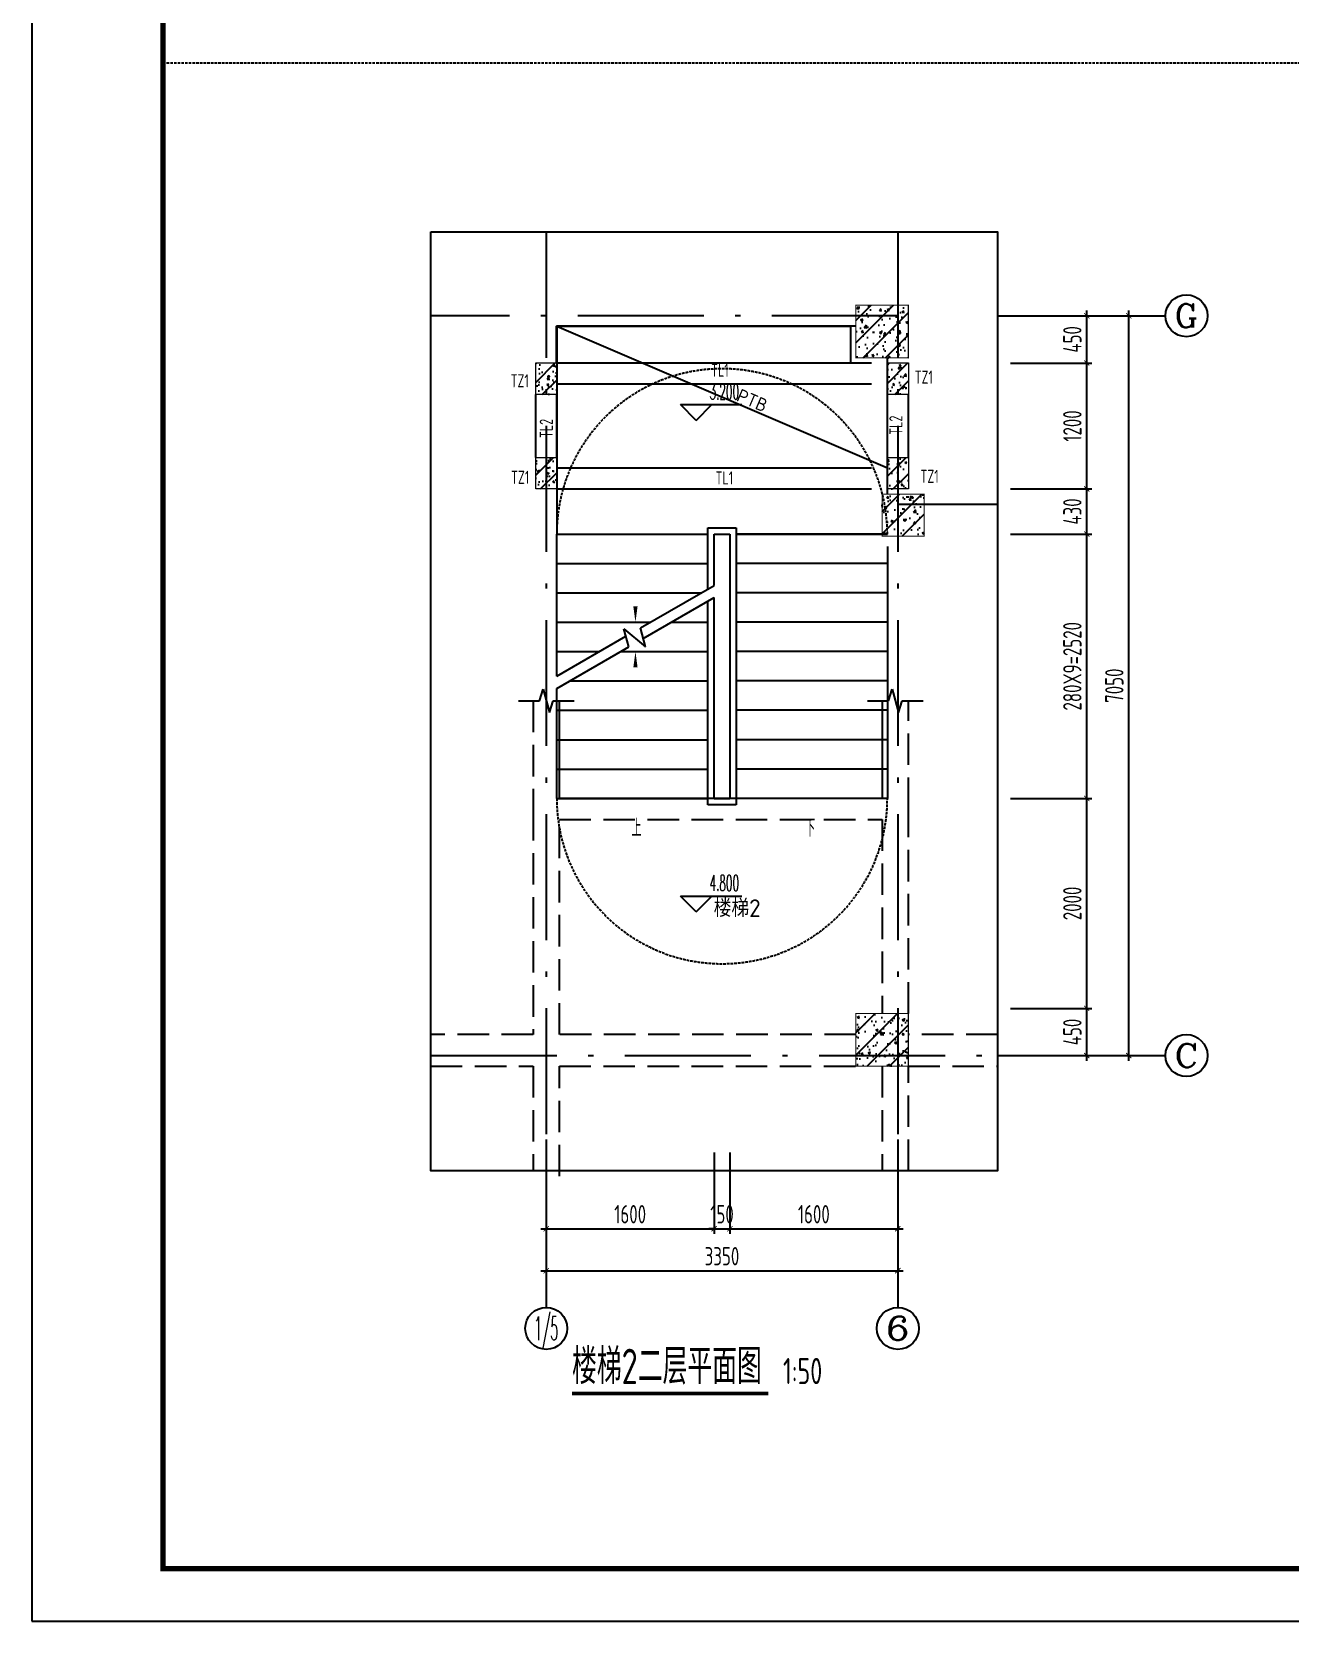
# Model space of a CAD drawing. Extents: x 169490 to 7584583, y -2399407 to 1374371.
# Drawn here: x 593778 to 605768, y 467283 to 482430 of the extents above; entities that cross this region are included whole.
import ezdxf
from ezdxf.enums import TextEntityAlignment as Align

# ---------------------------------------------------------------- set-up
doc = ezdxf.new("R2010")
doc.units = 0
doc.header["$LTSCALE"] = 100
for name, pattern in [('__DASH', [0.35, 0.25, -0.1]), ('D3轴线点划线', [18.5, 12, -3, 0.5, -3]), ('H3普通虚线', [4.2, 3, -1.2]), ('HIDDEN', [0.375, 0.25, -0.125])]:
    doc.linetypes.add(name, pattern=pattern)
doc.layers.get('0').update_dxf_attribs({"linetype": 'CONTINUOUS'})
doc.layers.get('DEFPOINTS').update_dxf_attribs({"linetype": 'CONTINUOUS'})
for name, color, linetype in [('A-LM-FX(分割线)', 251, 'CONTINUOUS'), ('AXIS_TEXT', 4, 'CONTINUOUS'), ('C-AXIS(轴号)', 3, 'CONTINUOUS'), ('C-AXIS-T(字)', 7, 'CONTINUOUS'), ('C-DOTE', 8, 'D3轴线点划线'), ('DIM_ELEV', 3, 'CONTINUOUS'), ('DIM_SYMB', 3, 'CONTINUOUS'), ('DIM标注', 7, 'CONTINUOUS'), ('HATCH填充', 251, 'CONTINUOUS'), ('HID虚线', 9, 'HIDDEN'), ('PUB_TEXT', 4, 'CONTINUOUS'), ('S-BEAM-LINE1', 4, 'CONTINUOUS'), ('S-BEAM-LINE2', 4, 'H3普通虚线'), ('S-COLU-HATCH', 251, 'CONTINUOUS'), ('STAIR', 2, 'CONTINUOUS'), ('TXT', 3, 'CONTINUOUS'), ('图框', 140, 'CONTINUOUS')]:
    doc.layers.add(name, color=color, linetype=linetype)
doc.layers.add('S-COLU-LINE1', color=6, linetype='CONTINUOUS', lineweight=18)
doc.styles.add('_TCH_AXIS', font='COMPLEX', dxfattribs={"bigfont": 'GBCBIG'})
doc.styles.add('_TCH_DIM', font='SIMPLEX', dxfattribs={"bigfont": 'GBCBIG'})
doc.styles.add('COMPLEX', font='COMPLEX')
doc.styles.get("Standard").update_dxf_attribs({"font": 'tssdeng.shx', "width": 0.7, "bigfont": 'hztxt.shx'})
doc.styles.add('TSSD_Dimension', font='Tssdeng.shx', dxfattribs={"width": 0.7, "bigfont": 'tssdchn.shx'})
doc.styles.add('TSSD_Norm', font='tssdeng.shx', dxfattribs={"bigfont": 'hztxt.shx'})
doc.styles.add('TSSD_REIN', font='tssdeng.shx', dxfattribs={"width": 0.7, "bigfont": 'hztxt.shx'})
doc.dimstyles.new('TSSD_50_50', dxfattribs={"dimtxt": 175, "dimasz": 50, "dimexe": 50, "dimexo": 125, "dimgap": 50, "dimtad": 1, "dimdec": 0, "dimzin": 0, "dimdsep": 46, "dimtxsty": 'TSSD_Dimension', "dimblk": 'ARCHTICK', "dimblk1": 'ARCHTICK', "dimblk2": 'ARCHTICK', "dimcen": 0, "dimdle": 50, "dimclrt": 7, "dimadec": 0, "dimazin": 0, "dimtfac": 1, "dimtdec": 0, "dimtix": 1, "dimtmove": 2, "dimatfit": 3, "dimfxl": 1, "dimtolj": 1, "dimtzin": 0, "dimarcsym": 0})
pattern_1 = [(50, (-5219830.6, 2513467.33), (215.178055, -18.8256405), [22.5, -247.5]), (355, (-5219830.6, 2513467.33), (-41.6254, 225.65764), [18, -198]), (100.4514, (-5219812.67, 2513465.76), (173.5528145, 206.8318626), [19.122057, -210.3426336]), (46.1842, (-5219830.6, 2513527.33), (320.172315, -49.655704), [33.75, -371.25]), (96.6356, (-5219803.92, 2513523.2), (280.398812, 292.235361), [28.683086, -315.5139]), (351.1842, (-5219830.6, 2513527.33), (280.398584, 292.23558), [27, -297]), (21, (-5219800.6, 2513512.33), (179.0721156, -120.785667), [22.5, -247.5]), (326, (-5219800.6, 2513512.33), (72.9945996, 217.5450135), [18, -198]), (71.4514, (-5219785.68, 2513502.27), (252.0667886, 96.759149), [19.122057, -210.3426336]), (37.5, (-5219830.6, 2513467.33), (3.6479566, 99.86815615), [0, -195.6, 0, -201, 0, -198.75]), (7.5, (-5219830.6, 2513467.33), (78.9208612, 118.3235136), [0, -114.6, 0, -191.1, 0, -75.75]), (327.5, (-5219897.5, 2513467.33), (160.1467309, -6.7664615), [0, -75, 0, -234, 0, -310.5]), (317.5, (-5219927.5, 2513467.33), (174.9558508, 30.0314947), [0, -97.5, 0, -155.4, 0, -220.5]), (45, (-5219830.6, 2513467.33), (-106.066017, 106.066017), [])]
pattern_2 = [(50, (-5052293.19, 2703970.43), (179.3150457, -15.6880337), [18.75, -206.25]), (355, (-5052293.19, 2703970.43), (-34.6878334, 188.0480334), [15, -165]), (100.4514, (-5052278.24, 2703969.12), (144.6273454, 172.3598855), [15.9350475, -175.285528]), (46.1842, (-5052293.19, 2704020.43), (266.810262, -41.3797536), [28.125, -309.375]), (96.6356, (-5052270.95, 2704016.98), (233.665676, 243.529468), [23.902572, -262.92825]), (351.1842, (-5052293.2, 2704020.43), (233.665486, 243.52965), [22.5, -247.5]), (21, (-5052268.19, 2704007.93), (149.226763, -100.6547227), [18.75, -206.25]), (326, (-5052268.19, 2704007.93), (60.828833, 181.287511), [15, -165]), (71.4514, (-5052255.75, 2703999.54), (210.055657, 80.632624), [15.9350475, -175.285528]), (37.5, (-5052293.19, 2703970.43), (3.0399638, 83.22346346), [0, -163, 0, -167.5, 0, -165.625]), (7.5, (-5052293.19, 2703970.43), (65.7673844, 98.602928), [0, -95.5, 0, -159.25, 0, -63.125]), (327.5, (-5052348.94, 2703970.43), (133.45560904, -5.6387179), [0, -62.5, 0, -195, 0, -258.75]), (317.5, (-5052373.94, 2703970.43), (145.7965423, 25.0262456), [0, -81.25, 0, -129.5, 0, -183.75]), (45, (-5052293.19, 2703970.43), (-88.3883476, 88.3883476), [])]

# ---------------------------------------------------------------- blocks, each defined once
blk = doc.blocks.new('_ARCHTICK')
at = {"const_width": 0.15}
blk.add_lwpolyline([(-0.5, -0.5), (0.5, 0.5)], dxfattribs=at)
blk = doc.blocks.new('*D822')
at = {"layer": 'DEFPOINTS', "color": 0, "ltscale": 10, "transparency": 16777216}
for p in [(602979, 477643), (603829, 477643), (602979, 475123)]:
    blk.add_point(p, dxfattribs=at)
at = {"layer": 'DIM标注', "color": 0, "lineweight": -2, "ltscale": 10, "transparency": 16777216}
for p, q in [((603104, 477643), (603879, 477643)), ((603829, 475073), (603829, 477693)), ((603104, 475123), (603879, 475123))]:
    blk.add_line(p, q, dxfattribs=at)
at = {"layer": 'DIM标注', "color": 0, "lineweight": -2, "ltscale": 10, "transparency": 16777216, "xscale": 50, "yscale": 50, "zscale": 50}
for p, rotation in [((603829, 477643), 90), ((603829, 475123), 270)]:
    blk.add_blockref('_ARCHTICK', p, dxfattribs=dict(at, rotation=rotation))
at = {"layer": 'DIM标注', "color": 7, "ltscale": 10, "transparency": 16777216, "insert": (603692, 476383), "char_height": 175, "attachment_point": 5, "rotation": 90, "style": 'TSSD_Dimension'}
blk.add_mtext('\\A1;280X9=2520', dxfattribs=at)
blk = doc.blocks.new('*D823')
at = {"layer": 'DEFPOINTS', "color": 0, "ltscale": 10, "transparency": 16777216}
for p in [(602979, 475123), (603829, 475123), (602979, 473123)]:
    blk.add_point(p, dxfattribs=at)
at = {"layer": 'DIM标注', "color": 0, "lineweight": -2, "ltscale": 10, "transparency": 16777216}
for p, q in [((603829, 473073), (603829, 475173)), ((603104, 475123), (603879, 475123)), ((603104, 473123), (603879, 473123))]:
    blk.add_line(p, q, dxfattribs=at)
at = {"layer": 'DIM标注', "color": 0, "lineweight": -2, "ltscale": 10, "transparency": 16777216, "xscale": 50, "yscale": 50, "zscale": 50}
for p, rotation in [((603829, 475123), 90), ((603829, 473123), 270)]:
    blk.add_blockref('_ARCHTICK', p, dxfattribs=dict(at, rotation=rotation))
at = {"layer": 'DIM标注', "color": 7, "ltscale": 10, "transparency": 16777216, "insert": (603692, 474123), "char_height": 175, "attachment_point": 5, "rotation": 90, "style": 'TSSD_Dimension'}
blk.add_mtext('\\A1;2000', dxfattribs=at)
blk = doc.blocks.new('*D824')
at = {"layer": 'DEFPOINTS', "color": 0, "ltscale": 10, "transparency": 16777216}
for p in [(602979, 473123), (603829, 473123), (602979, 472673)]:
    blk.add_point(p, dxfattribs=at)
at = {"layer": 'DIM标注', "color": 0, "lineweight": -2, "ltscale": 10, "transparency": 16777216}
for p, q in [((603104, 473123), (603879, 473123)), ((603829, 472623), (603829, 473173)), ((603104, 472673), (603879, 472673))]:
    blk.add_line(p, q, dxfattribs=at)
at = {"layer": 'DIM标注', "color": 0, "lineweight": -2, "ltscale": 10, "transparency": 16777216, "xscale": 50, "yscale": 50, "zscale": 50}
for p, rotation in [((603829, 473123), 90), ((603829, 472673), 270)]:
    blk.add_blockref('_ARCHTICK', p, dxfattribs=dict(at, rotation=rotation))
at = {"layer": 'DIM标注', "color": 7, "ltscale": 10, "transparency": 16777216, "insert": (603692, 472898), "char_height": 175, "attachment_point": 5, "rotation": 90, "style": 'TSSD_Dimension'}
blk.add_mtext('\\A1;450', dxfattribs=at)
blk = doc.blocks.new('*D825')
at = {"layer": 'DEFPOINTS', "color": 0, "ltscale": 10, "transparency": 16777216}
for p in [(602979, 479723), (604229, 479723), (602979, 472673)]:
    blk.add_point(p, dxfattribs=at)
at = {"layer": 'DIM标注', "color": 0, "lineweight": -2, "ltscale": 10, "transparency": 16777216}
for p, q in [((603104, 479723), (604279, 479723)), ((604229, 472623), (604229, 479773)), ((603104, 472673), (604279, 472673))]:
    blk.add_line(p, q, dxfattribs=at)
at = {"layer": 'DIM标注', "color": 0, "lineweight": -2, "ltscale": 10, "transparency": 16777216, "xscale": 50, "yscale": 50, "zscale": 50}
for p, rotation in [((604229, 479723), 90), ((604229, 472673), 270)]:
    blk.add_blockref('_ARCHTICK', p, dxfattribs=dict(at, rotation=rotation))
at = {"layer": 'DIM标注', "color": 7, "ltscale": 10, "transparency": 16777216, "insert": (604092, 476198), "char_height": 175, "attachment_point": 5, "rotation": 90, "style": 'TSSD_Dimension'}
blk.add_mtext('\\A1;7050', dxfattribs=at)
blk = doc.blocks.new('*D826')
at = {"layer": 'DEFPOINTS', "color": 0, "ltscale": 10, "transparency": 16777216}
for p in [(598679, 471873), (600279, 471873), (600279, 471023)]:
    blk.add_point(p, dxfattribs=at)
at = {"layer": 'DIM标注', "color": 0, "lineweight": -2, "ltscale": 10, "transparency": 16777216}
for p, q in [((598679, 471748), (598679, 470973)), ((600279, 471748), (600279, 470973)), ((598629, 471023), (600329, 471023))]:
    blk.add_line(p, q, dxfattribs=at)
at = {"layer": 'DIM标注', "color": 0, "lineweight": -2, "ltscale": 10, "transparency": 16777216, "xscale": 50, "yscale": 50, "zscale": 50, "rotation": 180}
blk.add_blockref('_ARCHTICK', (598679, 471023), dxfattribs=at)
at = {"layer": 'DIM标注', "color": 0, "lineweight": -2, "ltscale": 10, "transparency": 16777216, "xscale": 50, "yscale": 50, "zscale": 50}
blk.add_blockref('_ARCHTICK', (600279, 471023), dxfattribs=at)
at = {"layer": 'DIM标注', "color": 7, "ltscale": 10, "transparency": 16777216, "insert": (599479, 471161), "char_height": 175, "attachment_point": 5, "style": 'TSSD_Dimension'}
blk.add_mtext('\\A1;1600', dxfattribs=at)
blk = doc.blocks.new('*D827')
at = {"layer": 'DEFPOINTS', "color": 0, "ltscale": 10, "transparency": 16777216}
for p in [(600279, 471873), (600429, 471873), (600429, 471023)]:
    blk.add_point(p, dxfattribs=at)
at = {"layer": 'DIM标注', "color": 0, "lineweight": -2, "ltscale": 10, "transparency": 16777216}
for p, q in [((600279, 471748), (600279, 470973)), ((600429, 471748), (600429, 470973)), ((600279, 471023), (600229, 471023)), ((600279, 471023), (600429, 471023)), ((600429, 471023), (600479, 471023))]:
    blk.add_line(p, q, dxfattribs=at)
at = {"layer": 'DIM标注', "color": 0, "lineweight": -2, "ltscale": 10, "transparency": 16777216, "xscale": 50, "yscale": 50, "zscale": 50}
blk.add_blockref('_ARCHTICK', (600279, 471023), dxfattribs=at)
at = {"layer": 'DIM标注', "color": 0, "lineweight": -2, "ltscale": 10, "transparency": 16777216, "xscale": 50, "yscale": 50, "zscale": 50, "rotation": 180}
blk.add_blockref('_ARCHTICK', (600429, 471023), dxfattribs=at)
at = {"layer": 'DIM标注', "color": 7, "ltscale": 10, "transparency": 16777216, "insert": (600354, 471161), "char_height": 175, "attachment_point": 5, "style": 'TSSD_Dimension'}
blk.add_mtext('\\A1;150', dxfattribs=at)
blk = doc.blocks.new('*D828')
at = {"layer": 'DEFPOINTS', "color": 0, "ltscale": 10, "transparency": 16777216}
for p in [(600429, 471873), (602029, 471873), (602029, 471023)]:
    blk.add_point(p, dxfattribs=at)
at = {"layer": 'DIM标注', "color": 0, "lineweight": -2, "ltscale": 10, "transparency": 16777216}
for p, q in [((600429, 471748), (600429, 470973)), ((602029, 471748), (602029, 470973)), ((600379, 471023), (602079, 471023))]:
    blk.add_line(p, q, dxfattribs=at)
at = {"layer": 'DIM标注', "color": 0, "lineweight": -2, "ltscale": 10, "transparency": 16777216, "xscale": 50, "yscale": 50, "zscale": 50, "rotation": 180}
blk.add_blockref('_ARCHTICK', (600429, 471023), dxfattribs=at)
at = {"layer": 'DIM标注', "color": 0, "lineweight": -2, "ltscale": 10, "transparency": 16777216, "xscale": 50, "yscale": 50, "zscale": 50}
blk.add_blockref('_ARCHTICK', (602029, 471023), dxfattribs=at)
at = {"layer": 'DIM标注', "color": 7, "ltscale": 10, "transparency": 16777216, "insert": (601229, 471161), "char_height": 175, "attachment_point": 5, "style": 'TSSD_Dimension'}
blk.add_mtext('\\A1;1600', dxfattribs=at)
blk = doc.blocks.new('*D829')
at = {"layer": 'DEFPOINTS', "color": 0, "ltscale": 10, "transparency": 16777216}
for p in [(598679, 471873), (602029, 471873), (602029, 470623)]:
    blk.add_point(p, dxfattribs=at)
at = {"layer": 'DIM标注', "color": 0, "lineweight": -2, "ltscale": 10, "transparency": 16777216}
for p, q in [((598679, 471748), (598679, 470573)), ((602029, 471748), (602029, 470573)), ((598629, 470623), (602079, 470623))]:
    blk.add_line(p, q, dxfattribs=at)
at = {"layer": 'DIM标注', "color": 0, "lineweight": -2, "ltscale": 10, "transparency": 16777216, "xscale": 50, "yscale": 50, "zscale": 50, "rotation": 180}
blk.add_blockref('_ARCHTICK', (598679, 470623), dxfattribs=at)
at = {"layer": 'DIM标注', "color": 0, "lineweight": -2, "ltscale": 10, "transparency": 16777216, "xscale": 50, "yscale": 50, "zscale": 50}
blk.add_blockref('_ARCHTICK', (602029, 470623), dxfattribs=at)
at = {"layer": 'DIM标注', "color": 7, "ltscale": 10, "transparency": 16777216, "insert": (600354, 470761), "char_height": 175, "attachment_point": 5, "style": 'TSSD_Dimension'}
blk.add_mtext('\\A1;3350', dxfattribs=at)
blk = doc.blocks.new('_AXISO')
blk.add_circle((0, 0), 0.5)
at = {"layer": 'AXIS_TEXT', "style": 'COMPLEX', "width": 1.041667}
blk.add_attdef('A', text='', height=0.56, dxfattribs=at).set_placement((-0.25, -0.28), (0.25, -0.28), align=Align.FIT)
blk = doc.blocks.new('*D830')
at = {"layer": 'DEFPOINTS', "color": 0, "ltscale": 10, "transparency": 16777216}
for p in [(602979, 478073), (603829, 478073), (602979, 477643)]:
    blk.add_point(p, dxfattribs=at)
at = {"layer": 'DIM标注', "color": 0, "lineweight": -2, "ltscale": 10, "transparency": 16777216}
for p, q in [((603104, 478073), (603879, 478073)), ((603829, 477593), (603829, 478123)), ((603104, 477643), (603879, 477643))]:
    blk.add_line(p, q, dxfattribs=at)
at = {"layer": 'DIM标注', "color": 0, "lineweight": -2, "ltscale": 10, "transparency": 16777216, "xscale": 50, "yscale": 50, "zscale": 50}
for p, rotation in [((603829, 478073), 90), ((603829, 477643), 270)]:
    blk.add_blockref('_ARCHTICK', p, dxfattribs=dict(at, rotation=rotation))
at = {"layer": 'DIM标注', "color": 7, "ltscale": 10, "transparency": 16777216, "insert": (603692, 477858), "char_height": 175, "attachment_point": 5, "rotation": 90, "style": 'TSSD_Dimension'}
blk.add_mtext('\\A1;430', dxfattribs=at)
blk = doc.blocks.new('*D840')
at = {"layer": 'DEFPOINTS', "color": 0, "ltscale": 10, "transparency": 16777216}
for p in [(602979, 479273), (603829, 479273), (602979, 478073)]:
    blk.add_point(p, dxfattribs=at)
at = {"layer": 'DIM标注', "color": 0, "lineweight": -2, "ltscale": 10, "transparency": 16777216}
for p, q in [((603104, 479273), (603879, 479273)), ((603829, 478023), (603829, 479323)), ((603104, 478073), (603879, 478073))]:
    blk.add_line(p, q, dxfattribs=at)
at = {"layer": 'DIM标注', "color": 0, "lineweight": -2, "ltscale": 10, "transparency": 16777216, "xscale": 50, "yscale": 50, "zscale": 50}
for p, rotation in [((603829, 479273), 90), ((603829, 478073), 270)]:
    blk.add_blockref('_ARCHTICK', p, dxfattribs=dict(at, rotation=rotation))
at = {"layer": 'DIM标注', "color": 7, "ltscale": 10, "transparency": 16777216, "insert": (603692, 478673), "char_height": 175, "attachment_point": 5, "rotation": 90, "style": 'TSSD_Dimension'}
blk.add_mtext('\\A1;1200', dxfattribs=at)
blk = doc.blocks.new('*D841')
at = {"layer": 'DEFPOINTS', "color": 0, "ltscale": 10, "transparency": 16777216}
for p in [(602979, 479723), (603829, 479723), (602979, 479273)]:
    blk.add_point(p, dxfattribs=at)
at = {"layer": 'DIM标注', "color": 0, "lineweight": -2, "ltscale": 10, "transparency": 16777216}
for p, q in [((603104, 479723), (603879, 479723)), ((603829, 479223), (603829, 479773)), ((603104, 479273), (603879, 479273))]:
    blk.add_line(p, q, dxfattribs=at)
at = {"layer": 'DIM标注', "color": 0, "lineweight": -2, "ltscale": 10, "transparency": 16777216, "xscale": 50, "yscale": 50, "zscale": 50}
for p, rotation in [((603829, 479723), 90), ((603829, 479273), 270)]:
    blk.add_blockref('_ARCHTICK', p, dxfattribs=dict(at, rotation=rotation))
at = {"layer": 'DIM标注', "color": 7, "ltscale": 10, "transparency": 16777216, "insert": (603692, 479498), "char_height": 175, "attachment_point": 5, "rotation": 90, "style": 'TSSD_Dimension'}
blk.add_mtext('\\A1;450', dxfattribs=at)

msp = doc.modelspace()

# ---------------------------------------------------------------- hatches: boundary and pattern name
at = {"layer": 'HATCH填充', "ltscale": 10}
h = msp.add_hatch(dxfattribs=at)
h.set_pattern_fill('ARMORED', color=256, scale=25, style=0)
h.set_pattern_definition(pattern_2)
h.paths.add_polyline_path([(598579.4, 479273.3), (598779.4, 479273.3), (598779.4, 478973.3), (598579.4, 478973.3)])
h = msp.add_hatch(dxfattribs=at)
h.set_pattern_fill('ARMORED', color=256, scale=25, style=0)
h.set_pattern_definition(pattern_2)
h.paths.add_polyline_path([(601929.4, 479273.3), (602129.4, 479273.3), (602129.4, 478973.3), (601929.4, 478973.3)])
h = msp.add_hatch(dxfattribs=at)
h.set_pattern_fill('ARMORED', color=256, scale=25, style=0)
h.set_pattern_definition(pattern_2)
h.paths.add_polyline_path([(598579.4, 478373.3), (598779.4, 478373.3), (598779.4, 478073.3), (598579.4, 478073.3)])
h = msp.add_hatch(dxfattribs=at)
h.set_pattern_fill('ARMORED', color=256, scale=25, style=0)
h.set_pattern_definition(pattern_2)
h.paths.add_polyline_path([(601929.4, 478373.3), (602129.4, 478373.3), (602129.4, 478073.3), (601929.4, 478073.3)])
at = {"layer": 'S-COLU-HATCH', "ltscale": 10}
h = msp.add_hatch(dxfattribs=at)
h.set_pattern_fill('ARMORED', color=256, scale=30)
h.set_pattern_definition(pattern_1)
h.paths.add_polyline_path([(601629.4, 479823.3), (602129.4, 479823.3), (602129.4, 479323.3), (601629.4, 479323.3)])
h = msp.add_hatch(dxfattribs=at)
h.set_pattern_fill('ARMORED', color=256, scale=30)
h.set_pattern_definition([(50, (-5219880.6, 2513467.33), (215.178055, -18.8256405), [22.5, -247.5]), (355, (-5219880.6, 2513467.33), (-41.6254, 225.65764), [18, -198]), (100.4514, (-5219862.67, 2513465.76), (173.5528145, 206.8318626), [19.122057, -210.3426336]), (46.1842, (-5219880.6, 2513527.33), (320.172315, -49.655704), [33.75, -371.25]), (96.6356, (-5219853.92, 2513523.2), (280.398812, 292.235361), [28.683086, -315.5139]), (351.1842, (-5219880.6, 2513527.33), (280.398584, 292.23558), [27, -297]), (21, (-5219850.6, 2513512.33), (179.0721156, -120.785667), [22.5, -247.5]), (326, (-5219850.6, 2513512.33), (72.9945996, 217.5450135), [18, -198]), (71.4514, (-5219835.68, 2513502.27), (252.0667886, 96.759149), [19.122057, -210.3426336]), (37.5, (-5219880.6, 2513467.33), (3.6479566, 99.86815615), [0, -195.6, 0, -201, 0, -198.75]), (7.5, (-5219880.6, 2513467.33), (78.9208612, 118.3235136), [0, -114.6, 0, -191.1, 0, -75.75]), (327.5, (-5219947.5, 2513467.33), (160.1467309, -6.7664615), [0, -75, 0, -234, 0, -310.5]), (317.5, (-5219977.5, 2513467.33), (174.9558508, 30.0314947), [0, -97.5, 0, -155.4, 0, -220.5]), (45, (-5219880.6, 2513467.33), (-106.066017, 106.066017), [])])
h.paths.add_polyline_path([(601879.4, 478023.3), (602279.4, 478023.3), (602279.4, 477623.3), (601879.4, 477623.3)])
h = msp.add_hatch(dxfattribs=at)
h.set_pattern_fill('ARMORED', color=256, scale=30)
h.set_pattern_definition(pattern_1)
h.paths.add_polyline_path([(601629.4, 473073.3), (602129.4, 473073.3), (602129.4, 472573.3), (601629.4, 472573.3)])
h = msp.add_hatch(dxfattribs=at)
h.set_pattern_fill('ARMORED', color=256, scale=30)
h.set_pattern_definition(pattern_1)
h.paths.add_polyline_path([(601629.4, 473073.3), (602129.4, 473073.3), (602129.4, 472573.3), (601629.4, 472573.3)])

# ---------------------------------------------------------------- linework, layer by layer
at = {"ltscale": 10}
msp.add_lwpolyline([(597579.4, 480523.3), (602979.4, 480523.3), (602979.4, 471573.3), (597579.4, 471573.3)], close=True, dxfattribs=at)
at = {"layer": 'A-LM-FX(分割线)', "linetype": '__DASH'}
msp.add_lwpolyline([(595027.8, 482132.6), (617562.8, 482132.6)], dxfattribs=at)
at = {"layer": 'C-AXIS(轴号)'}
for p, q in [((602979.4, 479723.3), (604579.4, 479723.3)), ((602979.4, 472673.3), (604579.4, 472673.3)), ((598679.4, 471873.3), (598679.4, 470273.3)), ((602029.4, 471873.3), (602029.4, 470273.3))]:
    msp.add_line(p, q, dxfattribs=at)
at = {"layer": 'C-DOTE'}
for p, q in [((598679.4, 480523.3), (598679.4, 471573.3)), ((602029.4, 480523.3), (602029.4, 471573.3)), ((602029.4, 479723.3), (597579.4, 479723.3)), ((602979.4, 477923.3), (602029.4, 477923.3)), ((597579.4, 472673.3), (602979.4, 472673.3))]:
    msp.add_line(p, q, dxfattribs=at)
at = {"layer": 'DIM_ELEV'}
for p, q in [((600108.6, 478726.8), (599958.6, 478876.8)), ((599958.6, 478876.8), (600543.2, 478876.8)), ((600108.6, 478726.8), (600258.6, 478876.8)), ((600108.6, 474043.6), (599958.6, 474193.6)), ((599958.6, 474193.6), (600543.2, 474193.6)), ((600108.6, 474043.6), (600258.6, 474193.6))]:
    msp.add_line(p, q, dxfattribs=at)
at = {"layer": 'DIM_SYMB'}
for points in [[(601179.4, 474983.3, 0, 0, 0), (601179.4, 478633.3, 0, 0, 0), (599529.4, 478633.3, 0, 0, 0), (599529.4, 476803.3, 0, 40, 0), (599529.4, 476953.3, 0, 0, 0)], [(599529.4, 474983.3, 0, 0, 0), (599529.4, 476523.3, 0, 40, 0), (599529.4, 476373.3, 0, 0, 0)]]:
    msp.add_lwpolyline(points, format="xyseb", dxfattribs=at)
at = {"layer": 'DIM_SYMB', "const_width": 35}
msp.add_lwpolyline([(598924.9, 469452.9), (600795.3, 469452.9)], dxfattribs=at)
at = {"layer": 'HID虚线', "ltscale": 10}
for points in [[(598414.4, 476053.6), (598614.4, 476053.6), (598649.4, 476163.6), (598709.4, 475943.6), (598744.4, 476053.6), (598944.4, 476053.6)], [(601739.4, 476053.6), (601939.4, 476053.6), (601974.4, 476163.6), (602034.4, 475943.6), (602069.4, 476053.6), (602269.4, 476053.6)]]:
    msp.add_lwpolyline(points, dxfattribs=at)
at = {"layer": 'S-BEAM-LINE1'}
for p, q in [((598804.4, 475123.3), (598804.4, 476053.6)), ((601879.4, 476053.6), (601879.4, 475123.3)), ((601879.4, 475123.3), (598804.4, 475123.3))]:
    msp.add_line(p, q, dxfattribs=at)
at = {"layer": 'S-BEAM-LINE2', "ltscale": 10}
for p, q in [((598579.4, 478373.3), (598579.4, 478973.3)), ((598779.4, 478373.3), (598779.4, 478973.3)), ((601929.4, 478373.3), (601929.4, 478973.3)), ((602129.4, 478373.3), (602129.4, 478973.3))]:
    msp.add_line(p, q, dxfattribs=at)
at = {"layer": 'S-BEAM-LINE2'}
for p, q in [((598554.4, 476053.6), (598554.4, 475023.3)), ((602129.4, 475023.3), (602129.4, 476053.6)), ((598554.4, 475023.3), (598554.4, 472873.3)), ((602129.4, 473073.3), (602129.4, 475023.3)), ((598804.4, 472873.3), (598804.4, 474923.3)), ((598804.4, 474923.3), (601879.4, 474923.3)), ((601879.4, 474923.3), (601879.4, 473073.3)), ((598554.4, 472873.3), (597579.4, 472873.3)), ((601629.4, 472873.3), (598804.4, 472873.3)), ((602979.4, 472873.3), (602129.4, 472873.3)), ((597579.4, 472573.3), (598554.4, 472573.3)), ((598554.4, 472573.3), (598554.4, 471573.3)), ((598804.4, 472573.3), (601629.4, 472573.3)), ((598804.4, 471523.3), (598804.4, 472573.3)), ((601879.4, 472573.3), (601879.4, 471573.3)), ((602129.4, 471573.3), (602129.4, 472573.3)), ((602129.4, 472573.3), (602979.4, 472573.3))]:
    msp.add_line(p, q, dxfattribs=at)
at = {"layer": 'S-BEAM-LINE2', "ltscale": 10}
for points in [[(598777.9, 479273.3), (601929.4, 479273.3)], [(598777.9, 479073.3), (601929.4, 479073.3)], [(598777.9, 478273.3), (601929.4, 478273.3)], [(598777.9, 478073.3), (601929.4, 478073.3)]]:
    msp.add_lwpolyline(points, dxfattribs=at)
at = {"layer": 'S-COLU-LINE1', "color": 2, "const_width": 10}
for points in [[(601629.4, 479823.3), (602129.4, 479823.3), (602129.4, 479323.3), (601629.4, 479323.3)], [(601879.4, 478023.3), (602279.4, 478023.3), (602279.4, 477623.3), (601879.4, 477623.3)], [(601629.4, 473073.3), (602129.4, 473073.3), (602129.4, 472573.3), (601629.4, 472573.3)], [(601629.4, 473073.3), (602129.4, 473073.3), (602129.4, 472573.3), (601629.4, 472573.3)]]:
    msp.add_lwpolyline(points, close=True, dxfattribs=at)
at = {"layer": 'S-COLU-LINE1', "ltscale": 10}
for points in [[(598579.4, 479273.3), (598779.4, 479273.3), (598779.4, 478973.3), (598579.4, 478973.3)], [(601929.4, 479273.3), (602129.4, 479273.3), (602129.4, 478973.3), (601929.4, 478973.3)], [(598579.4, 478373.3), (598779.4, 478373.3), (598779.4, 478073.3), (598579.4, 478073.3)], [(601929.4, 478373.3), (602129.4, 478373.3), (602129.4, 478073.3), (601929.4, 478073.3)]]:
    msp.add_lwpolyline(points, close=True, dxfattribs=at)
at = {"layer": 'STAIR'}
for p, q in [((601629.4, 479623.3), (598779.4, 479623.3)), ((598779.4, 479623.3), (598779.4, 477643.3)), ((601929.4, 478023.3), (601929.4, 479323.3)), ((598779.4, 476288), (598779.4, 477643.3)), ((598779.4, 477643.3), (600219.4, 477643.3)), ((598779.4, 477643.3), (600219.4, 477643.3)), ((600219.4, 477119.4), (600219.4, 477703.3)), ((600219.4, 477703.3), (600489.4, 477703.3)), ((600279.4, 477154), (600279.4, 477643.3)), ((600279.4, 477154), (600279.4, 477643.3)), ((600279.4, 477643.3), (600429.4, 477643.3)), ((600279.4, 477643.3), (600429.4, 477643.3)), ((600429.4, 477643.3), (600429.4, 475123.3)), ((600429.4, 477643.3), (600429.4, 475123.3)), ((600489.4, 477703.3), (600489.4, 475063.3)), ((601929.4, 477643.3), (600489.4, 477643.3)), ((600489.4, 477643.3), (601929.4, 477643.3)), ((601929.4, 477523.3), (601929.4, 475123.3)), ((598779.4, 477363.3), (600219.4, 477363.3)), ((601929.4, 477363.3), (600489.4, 477363.3)), ((599576.5, 476748.2), (600279.4, 477154)), ((598779.4, 477083.3), (600156.8, 477083.3)), ((599603.3, 476648.2), (600279.4, 477038.6)), ((600219.4, 475063.3), (600219.4, 477003.9)), ((600279.4, 475123.3), (600279.4, 477038.6)), ((600279.4, 475123.3), (600279.4, 477038.6)), ((601929.4, 477083.3), (600489.4, 477083.3)), ((598779.4, 476803.3), (599671.9, 476803.3)), ((599465, 476568.4), (599418.8, 476740.7)), ((599418.8, 476740.7), (599624.8, 476567.8)), ((599624.8, 476567.8), (599576.5, 476748.2)), ((599871.9, 476803.3), (600219.4, 476803.3)), ((601929.4, 476803.3), (600489.4, 476803.3)), ((598779.4, 476288), (599438.2, 476668.4)), ((598779.4, 476172.5), (599465, 476568.4)), ((598779.4, 476523.3), (599186.9, 476523.3)), ((599386.9, 476523.3), (600219.4, 476523.3)), ((601929.4, 476523.3), (600489.4, 476523.3)), ((598901.9, 476243.3), (600219.4, 476243.3)), ((601929.4, 476243.3), (600489.4, 476243.3)), ((598779.4, 475123.3), (598779.4, 476172.5)), ((598779.4, 475963.3), (600219.4, 475963.3)), ((601929.4, 475963.3), (600489.4, 475963.3)), ((598779.4, 475683.3), (600219.4, 475683.3)), ((601929.4, 475683.3), (600489.4, 475683.3)), ((598779.4, 475403.3), (600219.4, 475403.3)), ((601929.4, 475403.3), (600489.4, 475403.3)), ((598779.4, 475123.3), (600219.4, 475123.3)), ((600489.4, 475063.3), (600219.4, 475063.3)), ((600429.4, 475123.3), (600279.4, 475123.3)), ((600279.4, 475123.3), (600429.4, 475123.3)), ((601929.4, 475123.3), (600489.4, 475123.3))]:
    msp.add_line(p, q, dxfattribs=at)
msp.add_lwpolyline([(598777.9, 479273.3), (598777.9, 479623.3), (601579.4, 479623.3), (601579.4, 479273.3)], dxfattribs=at)
at = {"layer": 'STAIR', "color": 8, "linetype": '__DASH'}
for centre, start, end in [((600354.4, 477643.4), 359.99563, 180.00066), ((600354.4, 475123.3), 180, 0)]:
    msp.add_arc(centre, 1575, start, end, dxfattribs=at)
at = {"layer": 'TXT', "ltscale": 10}
msp.add_lwpolyline([(598779.4, 479623.3), (601929.4, 478273.3)], dxfattribs=at)
at = {"layer": '图框'}
msp.add_lwpolyline([(593777.8, 467282.6), (635827.8, 467282.6), (635827.8, 496982.6), (593777.8, 496982.6)], close=True, dxfattribs=at)
at = {"layer": '图框', "const_width": 50}
msp.add_lwpolyline([(595027.8, 467782.6), (635327.8, 467782.6), (635327.8, 496482.6), (595027.8, 496482.6)], close=True, dxfattribs=at)

# ---------------------------------------------------------------- block references
at = {"layer": 'C-AXIS(轴号)'}
ref = msp.add_blockref('_AXISO', (604779.4, 479723.3), dxfattribs=dict(at, xscale=400, yscale=400, zscale=400))
ref.add_attrib('A', 'G', dxfattribs={"layer": 'C-AXIS-T(字)', "height": 226.3, "style": '_TCH_AXIS', "width": 1.166667}).set_placement((604666.2, 479610.2), (604892.5, 479610.2), align=Align.FIT)
ref = msp.add_blockref('_AXISO', (604779.4, 472673.3), dxfattribs=dict(at, xscale=400, yscale=400, zscale=400))
ref.add_attrib('A', 'C', dxfattribs={"layer": 'C-AXIS-T(字)', "height": 226.3, "style": '_TCH_AXIS', "width": 1.4}).set_placement((604666.2, 472560.2), (604892.5, 472560.2), align=Align.FIT)
ref = msp.add_blockref('_AXISO', (598679.4, 470073.3), dxfattribs=dict(at, xscale=400, yscale=400, zscale=400))
ref.add_attrib('A', '1/5', dxfattribs={"layer": 'C-AXIS-T(字)', "height": 226.27, "style": '_TCH_AXIS', "width": 0.411765}).set_placement((598566.2, 469960.2), (598792.5, 469960.2), align=Align.FIT)
ref = msp.add_blockref('_AXISO', (602029.4, 470073.3), dxfattribs=dict(at, xscale=400, yscale=400, zscale=400))
ref.add_attrib('A', '6', dxfattribs={"layer": 'C-AXIS-T(字)', "height": 226.3, "style": '_TCH_AXIS', "width": 1.5}).set_placement((601916.2, 469960.2), (602142.5, 469960.2), align=Align.FIT)

# ---------------------------------------------------------------- texts
at = {"layer": 'PUB_TEXT'}
for s, height, style, width, p in [('3.200', 148.75, '_TCH_DIM', 0.494118, (600234.2, 478926.8)), ('上', 168.8, '_TCH_DIM', 0.7, (599492.9, 474758.2)), ('下', 168.8, '_TCH_DIM', 0.7, (601146.1, 474758.2)), ('4.800', 148.75, '_TCH_DIM', 0.494118, (600234.2, 474243.7)), ('1:50', 250, 'TSSD_REIN', 0.7, (600935.3, 469541.6))]:
    msp.add_text(s, height=height, dxfattribs=dict(at, style=style, width=width)).set_placement(p)
at = {"layer": 'PUB_TEXT', "color": 7, "ltscale": 10}
msp.add_text('楼梯2', height=168.79, dxfattribs=at).set_placement((600275, 473993.3))
at = {"layer": 'PUB_TEXT', "ltscale": 10, "style": 'TSSD_REIN', "width": 0.7}
msp.add_text('楼梯2二层平面图', height=337.59, dxfattribs=at).set_placement((598924.9, 469541.6))
at = {"layer": 'TXT', "ltscale": 10, "style": 'TSSD_REIN', "width": 0.7}
for s, p in [('TL1', (600250.4, 479142.1)), ('TZ1', (598339.8, 479041.2)), ('TZ1', (602189.6, 479075.7)), ('TZ1', (598344.1, 478121.6)), ('TL1', (600292.5, 478115.6)), ('TZ1', (602245.2, 478130.4))]:
    msp.add_text(s, height=125, dxfattribs=at).set_placement(p)
at = {"layer": 'TXT', "ltscale": 10, "style": 'TSSD_Norm'}
msp.add_text('PTB', height=125, rotation=336.8, dxfattribs=at).set_placement((600483.3, 478916.6))
at = {"layer": 'TXT', "ltscale": 10, "style": 'TSSD_REIN', "width": 0.7}
for p in [(598742.2, 478557.9), (602073.3, 478589.4)]:
    msp.add_text('TL2', height=125, rotation=90, dxfattribs=at).set_placement(p)

# ---------------------------------------------------------------- dimensions: what is measured, and where the dimension line sits
at = {"layer": 'DIM标注', "ltscale": 10}
for p1, p2, distance, picture, middle in [((602979.4, 472673.3), (602979.4, 479723.3), -1250, '*D825', (604091.9, 476198.3)), ((602979.4, 479273.3), (602979.4, 479723.3), -850, '*D841', (603691.9, 479498.3)), ((602979.4, 478073.3), (602979.4, 479273.3), -850, '*D840', (603691.9, 478673.3)), ((602979.4, 477643.3), (602979.4, 478073.3), -850, '*D830', (603691.9, 477858.3)), ((602979.4, 473123.3), (602979.4, 475123.3), -850, '*D823', (603691.9, 474123.3)), ((602979.4, 472673.3), (602979.4, 473123.3), -850, '*D824', (603691.9, 472898.3)), ((598679.4, 471873.3), (600279.4, 471873.3), -850, '*D826', (599479.4, 471160.8)), ((598679.4, 471873.3), (602029.4, 471873.3), -1250, '*D829', (600354.4, 470760.8)), ((600279.4, 471873.3), (600429.4, 471873.3), -850, '*D827', (600354.4, 471160.8)), ((600429.4, 471873.3), (602029.4, 471873.3), -850, '*D828', (601229.4, 471160.8))]:
    dim = msp.add_aligned_dim(p1=p1, p2=p2, distance=distance, dimstyle='TSSD_50_50', dxfattribs=at)
    dim.commit()
    dim.dimension.update_dxf_attribs({"geometry": picture, "text_midpoint": middle})
dim = msp.add_aligned_dim(p1=(602979.4, 475123.3), p2=(602979.4, 477643.3), distance=-850, text='280X9=2520', dimstyle='TSSD_50_50', dxfattribs=at)
dim.commit()
dim.dimension.update_dxf_attribs({"geometry": '*D822', "text_midpoint": (603691.9, 476383.3)})

doc.saveas('drawing.dxf')
